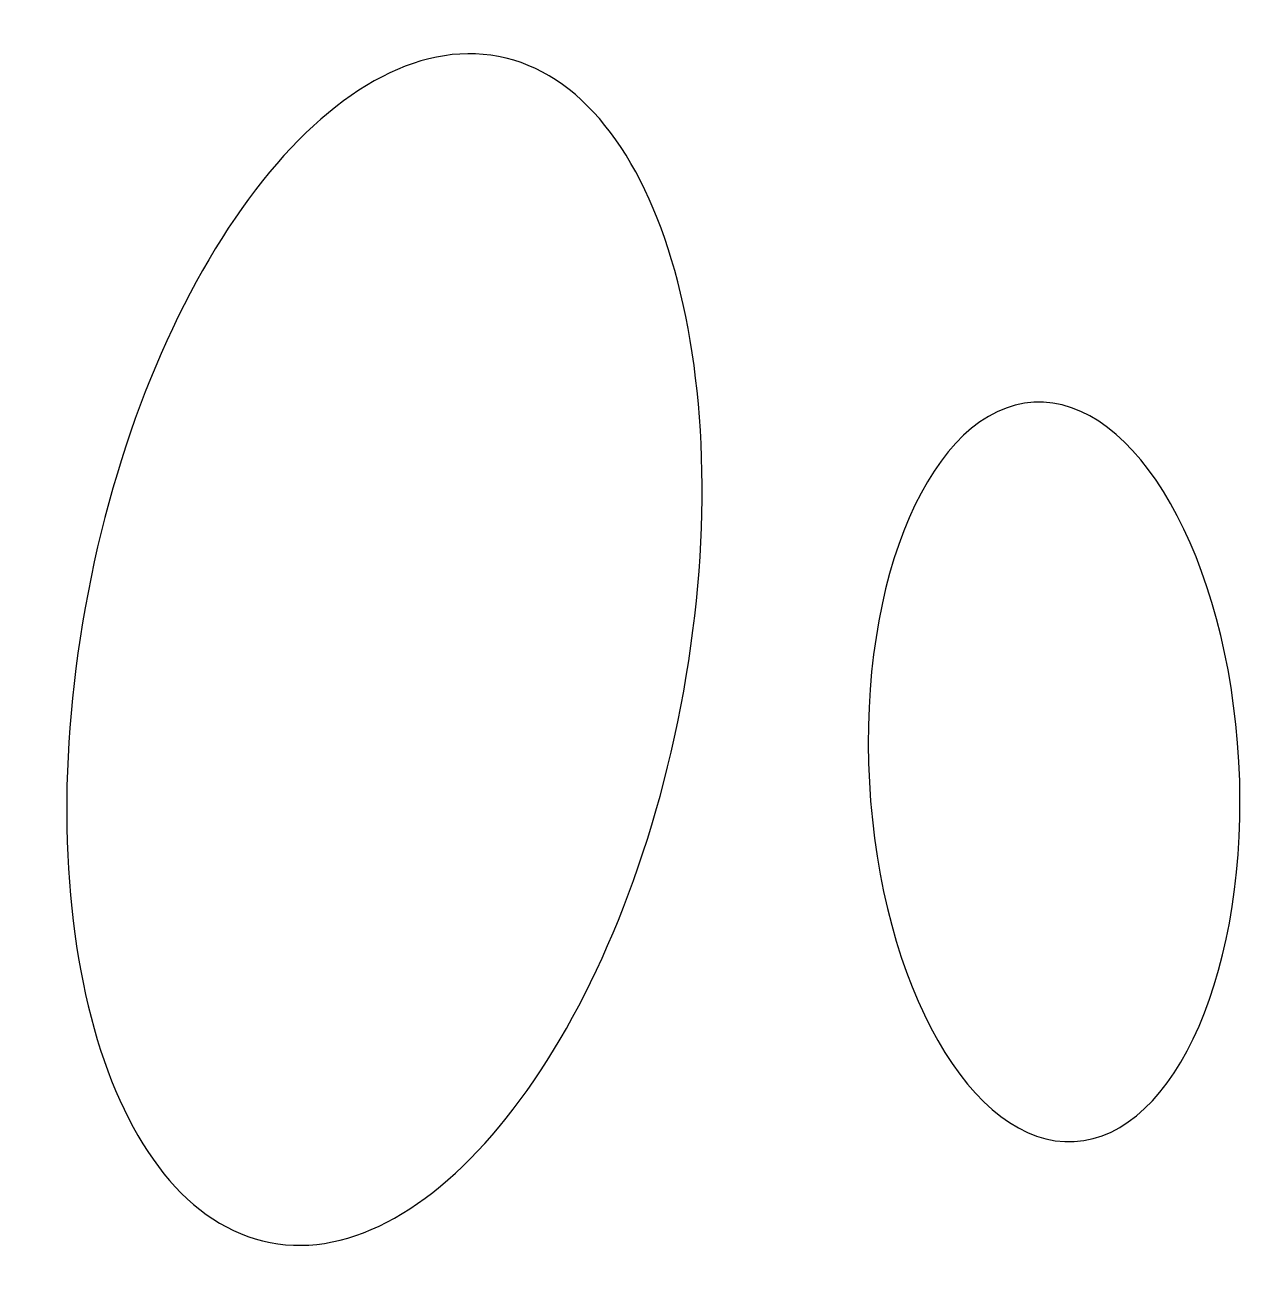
# Model space of a CAD drawing. Header units: centimetres. Extents: x -6.7 to 6.4, y -6.7 to 6.7.
import ezdxf

# ---------------------------------------------------------------- set-up
doc = ezdxf.new("R2010")
doc.units = ezdxf.units.CM
doc.header["$MEASUREMENT"] = 0
doc.layers.add('Camada 1', color=7, linetype='Continuous')

msp = doc.modelspace()

# ---------------------------------------------------------------- linework, layer by layer
at = {"layer": 'Camada 1'}
for points in [[(-1.65101, 6.32467), (0.09503, 5.98838), (0.96577, 2.88339), (0.2932, -0.60908), (0.2932, -0.60908), (-0.37969, -4.10132), (-2.34144, -6.66087), (-4.08745, -6.32474), (-4.08745, -6.32474), (-5.83386, -5.98862), (-6.70434, -2.88344), (-6.03177, 0.60935), (-6.03177, 0.60935), (-5.35915, 4.10158), (-3.39745, 6.66119), (-1.65101, 6.32467)], [(4.06065, 2.63727), (5.14933, 2.6964), (6.12792, 0.97891), (6.24717, -1.19821), (6.24717, -1.19821), (6.36615, -3.37504), (5.57971, -5.18876), (4.49095, -5.24837), (4.49095, -5.24837), (3.40261, -5.30772), (2.42342, -3.5906), (2.30446, -1.41363), (2.30446, -1.41363), (2.18584, 0.76379), (2.97232, 2.57745), (4.06065, 2.63727)]]:
    msp.add_open_spline(points, degree=3, knots=[0, 0, 0, 0, 0.2, 0.2, 0.2, 0.2, 0.4, 0.4, 0.4, 0.4, 0.6, 0.6, 0.6, 0.6, 1, 1, 1, 1], dxfattribs=at)

doc.saveas('drawing.dxf')
